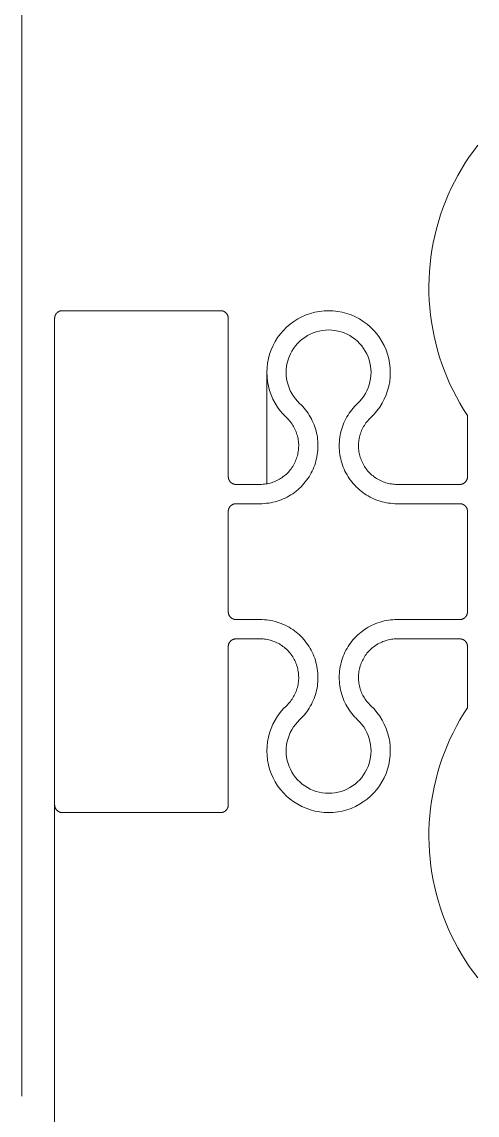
# Model space of a CAD drawing. Header units: millimetres. Extents: x -159872 to 386485, y -250577 to 158966.
# Drawn here: x 368948.98 to 368960.78, y 14295.59 to 14323.9 of the extents above; entities that cross this region are included whole.
import ezdxf

# ---------------------------------------------------------------- set-up
doc = ezdxf.new("R2010")
doc.units = ezdxf.units.MM
doc.layers.get('0').update_dxf_attribs({"lineweight": 25})
doc.layers.add('LDS-equipment-kitchen equipment', color=3, linetype='Continuous', lineweight=13)

# ---------------------------------------------------------------- blocks, each defined once
blk = doc.blocks.new('A$C73be1ed8')
for points in [[(616.4, 688.438, 0), (616.366, 688.438, 0)], [(623.712, 687.388, 0), (623.712, 687.393, 0), (623.712, 687.398, 0), (623.713, 687.403, 0), (623.713, 687.407, 0), (623.714, 687.412, 0), (623.714, 687.417, 0), (623.715, 687.422, 0), (623.716, 687.427, 0), (623.717, 687.432, 0), (623.718, 687.436, 0), (623.719, 687.441, 0), (623.721, 687.446, 0), (623.722, 687.451, 0), (623.724, 687.455, 0), (623.726, 687.46, 0), (623.727, 687.464, 0), (623.729, 687.469, 0), (623.731, 687.473, 0), (623.733, 687.478, 0), (623.736, 687.482, 0), (623.738, 687.486, 0), (623.741, 687.491, 0), (623.743, 687.495, 0), (623.746, 687.499, 0), (623.749, 687.503, 0), (623.751, 687.507, 0), (623.754, 687.511, 0), (623.758, 687.515, 0), (623.761, 687.519, 0), (623.764, 687.522, 0), (623.767, 687.526, 0), (623.771, 687.529, 0), (623.774, 687.533, 0), (623.778, 687.536, 0), (623.781, 687.539, 0), (623.785, 687.542, 0), (623.789, 687.546, 0), (623.793, 687.549, 0), (623.797, 687.551, 0), (623.801, 687.554, 0), (623.805, 687.557, 0), (623.809, 687.559, 0), (623.814, 687.562, 0), (623.818, 687.564, 0), (623.822, 687.567, 0), (623.827, 687.569, 0), (623.831, 687.571, 0), (623.836, 687.573, 0), (623.84, 687.574, 0), (623.845, 687.576, 0), (623.849, 687.578, 0), (623.854, 687.579, 0), (623.859, 687.581, 0), (623.864, 687.582, 0), (623.868, 687.583, 0), (623.873, 687.584, 0), (623.878, 687.585, 0), (623.883, 687.586, 0), (623.888, 687.586, 0), (623.893, 687.587, 0), (623.897, 687.587, 0), (623.902, 687.588, 0), (623.907, 687.588, 0), (623.912, 687.588, 0)], [(636.512, 687.588, 0), (636.517, 687.588, 0), (636.522, 687.588, 0), (636.527, 687.587, 0), (636.532, 687.587, 0), (636.537, 687.586, 0), (636.541, 687.586, 0), (636.546, 687.585, 0), (636.551, 687.584, 0), (636.556, 687.583, 0), (636.561, 687.582, 0), (636.565, 687.581, 0), (636.57, 687.579, 0), (636.575, 687.578, 0), (636.58, 687.576, 0), (636.584, 687.574, 0), (636.589, 687.573, 0), (636.593, 687.571, 0), (636.598, 687.569, 0), (636.602, 687.567, 0), (636.606, 687.564, 0), (636.611, 687.562, 0), (636.615, 687.559, 0), (636.619, 687.557, 0), (636.623, 687.554, 0), (636.627, 687.551, 0), (636.631, 687.549, 0), (636.635, 687.546, 0), (636.639, 687.542, 0), (636.643, 687.539, 0), (636.646, 687.536, 0), (636.65, 687.533, 0), (636.654, 687.529, 0), (636.657, 687.526, 0), (636.66, 687.522, 0), (636.664, 687.519, 0), (636.667, 687.515, 0), (636.67, 687.511, 0), (636.673, 687.507, 0), (636.676, 687.503, 0), (636.678, 687.499, 0), (636.681, 687.495, 0), (636.684, 687.491, 0), (636.686, 687.486, 0), (636.689, 687.482, 0), (636.691, 687.478, 0), (636.693, 687.473, 0), (636.695, 687.469, 0), (636.697, 687.464, 0), (636.699, 687.46, 0), (636.7, 687.455, 0), (636.702, 687.451, 0), (636.704, 687.446, 0), (636.705, 687.441, 0), (636.706, 687.436, 0), (636.707, 687.432, 0), (636.708, 687.427, 0), (636.709, 687.422, 0), (636.71, 687.417, 0), (636.711, 687.412, 0), (636.711, 687.407, 0), (636.712, 687.403, 0), (636.712, 687.398, 0), (636.712, 687.393, 0), (636.712, 687.388, 0)], [(623.912, 683.088, 0), (623.907, 683.088, 0), (623.902, 683.088, 0), (623.897, 683.088, 0), (623.893, 683.089, 0), (623.888, 683.089, 0), (623.883, 683.09, 0), (623.878, 683.091, 0), (623.873, 683.092, 0), (623.868, 683.093, 0), (623.864, 683.094, 0), (623.859, 683.095, 0), (623.854, 683.096, 0), (623.849, 683.098, 0), (623.845, 683.1, 0), (623.84, 683.101, 0), (623.836, 683.103, 0), (623.831, 683.105, 0), (623.827, 683.107, 0), (623.822, 683.109, 0), (623.818, 683.111, 0), (623.814, 683.114, 0), (623.809, 683.116, 0), (623.805, 683.119, 0), (623.801, 683.122, 0), (623.797, 683.124, 0), (623.793, 683.127, 0), (623.789, 683.13, 0), (623.785, 683.133, 0), (623.781, 683.136, 0), (623.778, 683.14, 0), (623.774, 683.143, 0), (623.771, 683.146, 0), (623.767, 683.15, 0), (623.764, 683.154, 0), (623.761, 683.157, 0), (623.758, 683.161, 0), (623.754, 683.165, 0), (623.751, 683.169, 0), (623.749, 683.173, 0), (623.746, 683.177, 0), (623.743, 683.181, 0), (623.741, 683.185, 0), (623.738, 683.189, 0), (623.736, 683.194, 0), (623.733, 683.198, 0), (623.731, 683.202, 0), (623.729, 683.207, 0), (623.727, 683.211, 0), (623.726, 683.216, 0), (623.724, 683.22, 0), (623.722, 683.225, 0), (623.721, 683.23, 0), (623.719, 683.235, 0), (623.718, 683.239, 0), (623.717, 683.244, 0), (623.716, 683.249, 0), (623.715, 683.254, 0), (623.714, 683.259, 0), (623.714, 683.263, 0), (623.713, 683.268, 0), (623.713, 683.273, 0), (623.712, 683.278, 0), (623.712, 683.283, 0), (623.712, 683.288, 0)], [(636.712, 683.288, 0), (636.712, 683.283, 0), (636.712, 683.278, 0), (636.712, 683.273, 0), (636.711, 683.268, 0), (636.711, 683.263, 0), (636.71, 683.259, 0), (636.709, 683.254, 0), (636.708, 683.249, 0), (636.707, 683.244, 0), (636.706, 683.239, 0), (636.705, 683.235, 0), (636.704, 683.23, 0), (636.702, 683.225, 0), (636.7, 683.22, 0), (636.699, 683.216, 0), (636.697, 683.211, 0), (636.695, 683.207, 0), (636.693, 683.202, 0), (636.691, 683.198, 0), (636.689, 683.194, 0), (636.686, 683.189, 0), (636.684, 683.185, 0), (636.681, 683.181, 0), (636.678, 683.177, 0), (636.676, 683.173, 0), (636.673, 683.169, 0), (636.67, 683.165, 0), (636.667, 683.161, 0), (636.664, 683.157, 0), (636.66, 683.154, 0), (636.657, 683.15, 0), (636.654, 683.146, 0), (636.65, 683.143, 0), (636.646, 683.14, 0), (636.643, 683.136, 0), (636.639, 683.133, 0), (636.635, 683.13, 0), (636.631, 683.127, 0), (636.627, 683.124, 0), (636.623, 683.122, 0), (636.619, 683.119, 0), (636.615, 683.116, 0), (636.611, 683.114, 0), (636.606, 683.111, 0), (636.602, 683.109, 0), (636.598, 683.107, 0), (636.593, 683.105, 0), (636.589, 683.103, 0), (636.584, 683.101, 0), (636.58, 683.1, 0), (636.575, 683.098, 0), (636.57, 683.096, 0), (636.565, 683.095, 0), (636.561, 683.094, 0), (636.556, 683.093, 0), (636.551, 683.092, 0), (636.546, 683.091, 0), (636.541, 683.09, 0), (636.537, 683.089, 0), (636.532, 683.089, 0), (636.527, 683.088, 0), (636.522, 683.088, 0), (636.517, 683.088, 0), (636.512, 683.088, 0)], [(628.012, 683.088, 0), (628.017, 683.088, 0), (628.022, 683.088, 0), (628.027, 683.087, 0), (628.032, 683.087, 0), (628.037, 683.086, 0), (628.041, 683.086, 0), (628.046, 683.085, 0), (628.051, 683.084, 0), (628.056, 683.083, 0), (628.061, 683.082, 0), (628.065, 683.081, 0), (628.07, 683.079, 0), (628.075, 683.078, 0), (628.08, 683.076, 0), (628.084, 683.074, 0), (628.089, 683.073, 0), (628.093, 683.071, 0), (628.098, 683.069, 0), (628.102, 683.067, 0), (628.106, 683.064, 0), (628.111, 683.062, 0), (628.115, 683.059, 0), (628.119, 683.057, 0), (628.123, 683.054, 0), (628.127, 683.051, 0), (628.131, 683.049, 0), (628.135, 683.046, 0), (628.139, 683.042, 0), (628.143, 683.039, 0), (628.146, 683.036, 0), (628.15, 683.033, 0), (628.154, 683.029, 0), (628.157, 683.026, 0), (628.16, 683.022, 0), (628.164, 683.019, 0), (628.167, 683.015, 0), (628.17, 683.011, 0), (628.173, 683.007, 0), (628.176, 683.003, 0), (628.178, 682.999, 0), (628.181, 682.995, 0), (628.184, 682.991, 0), (628.186, 682.986, 0), (628.189, 682.982, 0), (628.191, 682.978, 0), (628.193, 682.973, 0), (628.195, 682.969, 0), (628.197, 682.964, 0), (628.199, 682.96, 0), (628.2, 682.955, 0), (628.202, 682.951, 0), (628.204, 682.946, 0), (628.205, 682.941, 0), (628.206, 682.936, 0), (628.207, 682.932, 0), (628.208, 682.927, 0), (628.209, 682.922, 0), (628.21, 682.917, 0), (628.211, 682.912, 0), (628.211, 682.907, 0), (628.212, 682.903, 0), (628.212, 682.898, 0), (628.212, 682.893, 0), (628.212, 682.888, 0)], [(628.712, 682.888, 0), (628.712, 682.893, 0), (628.712, 682.898, 0), (628.713, 682.903, 0), (628.713, 682.907, 0), (628.714, 682.912, 0), (628.714, 682.917, 0), (628.715, 682.922, 0), (628.716, 682.927, 0), (628.717, 682.932, 0), (628.718, 682.936, 0), (628.719, 682.941, 0), (628.721, 682.946, 0), (628.722, 682.951, 0), (628.724, 682.955, 0), (628.726, 682.96, 0), (628.727, 682.964, 0), (628.729, 682.969, 0), (628.731, 682.973, 0), (628.733, 682.978, 0), (628.736, 682.982, 0), (628.738, 682.986, 0), (628.741, 682.991, 0), (628.743, 682.995, 0), (628.746, 682.999, 0), (628.749, 683.003, 0), (628.751, 683.007, 0), (628.754, 683.011, 0), (628.758, 683.015, 0), (628.761, 683.019, 0), (628.764, 683.022, 0), (628.767, 683.026, 0), (628.771, 683.029, 0), (628.774, 683.033, 0), (628.778, 683.036, 0), (628.781, 683.039, 0), (628.785, 683.042, 0), (628.789, 683.046, 0), (628.793, 683.049, 0), (628.797, 683.051, 0), (628.801, 683.054, 0), (628.805, 683.057, 0), (628.809, 683.059, 0), (628.814, 683.062, 0), (628.818, 683.064, 0), (628.822, 683.067, 0), (628.827, 683.069, 0), (628.831, 683.071, 0), (628.836, 683.073, 0), (628.84, 683.074, 0), (628.845, 683.076, 0), (628.849, 683.078, 0), (628.854, 683.079, 0), (628.859, 683.081, 0), (628.864, 683.082, 0), (628.868, 683.083, 0), (628.873, 683.084, 0), (628.878, 683.085, 0), (628.883, 683.086, 0), (628.888, 683.086, 0), (628.893, 683.087, 0), (628.897, 683.087, 0), (628.902, 683.088, 0), (628.907, 683.088, 0), (628.912, 683.088, 0)], [(631.512, 683.088, 0), (631.517, 683.088, 0), (631.522, 683.088, 0), (631.527, 683.087, 0), (631.532, 683.087, 0), (631.537, 683.086, 0), (631.541, 683.086, 0), (631.546, 683.085, 0), (631.551, 683.084, 0), (631.556, 683.083, 0), (631.561, 683.082, 0), (631.565, 683.081, 0), (631.57, 683.079, 0), (631.575, 683.078, 0), (631.58, 683.076, 0), (631.584, 683.074, 0), (631.589, 683.073, 0), (631.593, 683.071, 0), (631.598, 683.069, 0), (631.602, 683.067, 0), (631.606, 683.064, 0), (631.611, 683.062, 0), (631.615, 683.059, 0), (631.619, 683.057, 0), (631.623, 683.054, 0), (631.627, 683.051, 0), (631.631, 683.049, 0), (631.635, 683.046, 0), (631.639, 683.042, 0), (631.643, 683.039, 0), (631.646, 683.036, 0), (631.65, 683.033, 0), (631.654, 683.029, 0), (631.657, 683.026, 0), (631.66, 683.022, 0), (631.664, 683.019, 0), (631.667, 683.015, 0), (631.67, 683.011, 0), (631.673, 683.007, 0), (631.676, 683.003, 0), (631.678, 682.999, 0), (631.681, 682.995, 0), (631.684, 682.991, 0), (631.686, 682.986, 0), (631.689, 682.982, 0), (631.691, 682.978, 0), (631.693, 682.973, 0), (631.695, 682.969, 0), (631.697, 682.964, 0), (631.699, 682.96, 0), (631.7, 682.955, 0), (631.702, 682.951, 0), (631.704, 682.946, 0), (631.705, 682.941, 0), (631.706, 682.936, 0), (631.707, 682.932, 0), (631.708, 682.927, 0), (631.709, 682.922, 0), (631.71, 682.917, 0), (631.711, 682.912, 0), (631.711, 682.907, 0), (631.712, 682.903, 0), (631.712, 682.898, 0), (631.712, 682.893, 0), (631.712, 682.888, 0)], [(632.212, 682.888, 0), (632.212, 682.893, 0), (632.212, 682.898, 0), (632.213, 682.903, 0), (632.213, 682.907, 0), (632.214, 682.912, 0), (632.214, 682.917, 0), (632.215, 682.922, 0), (632.216, 682.927, 0), (632.217, 682.932, 0), (632.218, 682.936, 0), (632.219, 682.941, 0), (632.221, 682.946, 0), (632.222, 682.951, 0), (632.224, 682.955, 0), (632.226, 682.96, 0), (632.227, 682.964, 0), (632.229, 682.969, 0), (632.231, 682.973, 0), (632.233, 682.978, 0), (632.236, 682.982, 0), (632.238, 682.986, 0), (632.241, 682.991, 0), (632.243, 682.995, 0), (632.246, 682.999, 0), (632.249, 683.003, 0), (632.251, 683.007, 0), (632.254, 683.011, 0), (632.258, 683.015, 0), (632.261, 683.019, 0), (632.264, 683.022, 0), (632.267, 683.026, 0), (632.271, 683.029, 0), (632.274, 683.033, 0), (632.278, 683.036, 0), (632.281, 683.039, 0), (632.285, 683.042, 0), (632.289, 683.046, 0), (632.293, 683.049, 0), (632.297, 683.051, 0), (632.301, 683.054, 0), (632.305, 683.057, 0), (632.309, 683.059, 0), (632.314, 683.062, 0), (632.318, 683.064, 0), (632.322, 683.067, 0), (632.327, 683.069, 0), (632.331, 683.071, 0), (632.336, 683.073, 0), (632.34, 683.074, 0), (632.345, 683.076, 0), (632.349, 683.078, 0), (632.354, 683.079, 0), (632.359, 683.081, 0), (632.364, 683.082, 0), (632.368, 683.083, 0), (632.373, 683.084, 0), (632.378, 683.085, 0), (632.383, 683.086, 0), (632.388, 683.086, 0), (632.393, 683.087, 0), (632.397, 683.087, 0), (632.402, 683.088, 0), (632.407, 683.088, 0), (632.412, 683.088, 0)], [(628.712, 682.263, 0), (628.711, 682.207, 0), (628.708, 682.151, 0), (628.703, 682.095, 0), (628.695, 682.04, 0), (628.686, 681.984, 0), (628.675, 681.93, 0), (628.661, 681.875, 0), (628.646, 681.821, 0), (628.628, 681.768, 0), (628.609, 681.716, 0), (628.587, 681.664, 0), (628.564, 681.613, 0), (628.539, 681.563, 0), (628.512, 681.514, 0), (628.483, 681.466, 0), (628.452, 681.419, 0), (628.42, 681.373, 0), (628.386, 681.329, 0), (628.35, 681.286, 0), (628.313, 681.244, 0), (628.274, 681.203, 0), (628.234, 681.164, 0), (628.192, 681.127, 0), (628.149, 681.091, 0), (628.104, 681.057, 0), (628.059, 681.025, 0), (628.012, 680.994, 0), (627.964, 680.965, 0), (627.915, 680.938, 0), (627.865, 680.912, 0), (627.814, 680.889, 0), (627.763, 680.867, 0), (627.71, 680.848, 0), (627.657, 680.83, 0), (627.603, 680.815, 0), (627.549, 680.801, 0), (627.494, 680.79, 0), (627.439, 680.78, 0), (627.383, 680.773, 0), (627.327, 680.767, 0), (627.271, 680.764, 0), (627.215, 680.763, 0), (627.159, 680.764, 0), (627.104, 680.767, 0), (627.048, 680.772, 0), (626.992, 680.779, 0), (626.937, 680.788, 0), (626.882, 680.8, 0), (626.828, 680.813, 0), (626.774, 680.828, 0), (626.721, 680.846, 0), (626.668, 680.865, 0), (626.616, 680.886, 0), (626.565, 680.91, 0), (626.515, 680.935, 0), (626.466, 680.962, 0), (626.418, 680.99, 0), (626.371, 681.021, 0), (626.325, 681.053, 0), (626.281, 681.087, 0), (626.237, 681.123, 0), (626.196, 681.16, 0), (626.155, 681.199, 0), (626.116, 681.239, 0)], [(628.212, 682.263, 0), (628.211, 682.226, 0), (628.209, 682.188, 0), (628.206, 682.151, 0), (628.201, 682.114, 0), (628.195, 682.077, 0), (628.187, 682.041, 0), (628.178, 682.004, 0), (628.168, 681.969, 0), (628.156, 681.933, 0), (628.143, 681.898, 0), (628.129, 681.864, 0), (628.113, 681.83, 0), (628.097, 681.796, 0), (628.079, 681.764, 0), (628.059, 681.732, 0), (628.039, 681.7, 0), (628.017, 681.67, 0), (627.995, 681.64, 0), (627.971, 681.611, 0), (627.946, 681.583, 0), (627.92, 681.557, 0), (627.893, 681.531, 0), (627.865, 681.506, 0), (627.837, 681.482, 0), (627.807, 681.459, 0), (627.777, 681.437, 0), (627.745, 681.417, 0), (627.713, 681.398, 0), (627.681, 681.379, 0), (627.647, 681.363, 0), (627.614, 681.347, 0), (627.579, 681.333, 0), (627.544, 681.32, 0), (627.509, 681.308, 0), (627.473, 681.297, 0), (627.437, 681.288, 0), (627.4, 681.281, 0), (627.363, 681.274, 0), (627.326, 681.269, 0), (627.289, 681.266, 0), (627.252, 681.264, 0), (627.214, 681.263, 0), (627.177, 681.263, 0), (627.14, 681.265, 0), (627.103, 681.269, 0), (627.066, 681.274, 0), (627.029, 681.28, 0), (626.992, 681.287, 0), (626.956, 681.296, 0), (626.92, 681.307, 0), (626.884, 681.318, 0), (626.849, 681.331, 0), (626.815, 681.345, 0), (626.781, 681.361, 0), (626.747, 681.377, 0), (626.715, 681.395, 0), (626.683, 681.415, 0), (626.651, 681.435, 0), (626.621, 681.456, 0), (626.591, 681.479, 0), (626.562, 681.503, 0), (626.534, 681.528, 0), (626.507, 681.553, 0), (626.481, 681.58, 0)], [(634.308, 681.239, 0), (634.269, 681.199, 0), (634.229, 681.16, 0), (634.187, 681.123, 0), (634.144, 681.087, 0), (634.099, 681.053, 0), (634.053, 681.021, 0), (634.006, 680.99, 0), (633.958, 680.962, 0), (633.909, 680.935, 0), (633.859, 680.91, 0), (633.808, 680.886, 0), (633.756, 680.865, 0), (633.704, 680.846, 0), (633.65, 680.828, 0), (633.597, 680.813, 0), (633.542, 680.8, 0), (633.487, 680.788, 0), (633.432, 680.779, 0), (633.377, 680.772, 0), (633.321, 680.767, 0), (633.265, 680.764, 0), (633.209, 680.763, 0), (633.153, 680.764, 0), (633.097, 680.767, 0), (633.041, 680.773, 0), (632.986, 680.78, 0), (632.93, 680.79, 0), (632.876, 680.801, 0), (632.821, 680.815, 0), (632.767, 680.83, 0), (632.714, 680.848, 0), (632.662, 680.867, 0), (632.61, 680.889, 0), (632.559, 680.912, 0), (632.509, 680.938, 0), (632.46, 680.965, 0), (632.412, 680.994, 0), (632.365, 681.025, 0), (632.32, 681.057, 0), (632.275, 681.091, 0), (632.232, 681.127, 0), (632.191, 681.164, 0), (632.15, 681.203, 0), (632.111, 681.244, 0), (632.074, 681.286, 0), (632.038, 681.329, 0), (632.004, 681.373, 0), (631.972, 681.419, 0), (631.941, 681.466, 0), (631.913, 681.514, 0), (631.885, 681.563, 0), (631.86, 681.613, 0), (631.837, 681.664, 0), (631.816, 681.716, 0), (631.796, 681.768, 0), (631.779, 681.821, 0), (631.763, 681.875, 0), (631.75, 681.93, 0), (631.738, 681.984, 0), (631.729, 682.04, 0), (631.722, 682.095, 0), (631.716, 682.151, 0), (631.713, 682.207, 0), (631.712, 682.263, 0)], [(633.943, 681.58, 0), (633.917, 681.553, 0), (633.89, 681.528, 0), (633.862, 681.503, 0), (633.833, 681.479, 0), (633.803, 681.456, 0), (633.773, 681.435, 0), (633.742, 681.415, 0), (633.71, 681.395, 0), (633.677, 681.377, 0), (633.643, 681.361, 0), (633.609, 681.345, 0), (633.575, 681.331, 0), (633.54, 681.318, 0), (633.504, 681.307, 0), (633.468, 681.296, 0), (633.432, 681.287, 0), (633.396, 681.28, 0), (633.359, 681.274, 0), (633.322, 681.269, 0), (633.285, 681.265, 0), (633.247, 681.263, 0), (633.21, 681.263, 0), (633.173, 681.264, 0), (633.135, 681.266, 0), (633.098, 681.269, 0), (633.061, 681.274, 0), (633.024, 681.281, 0), (632.988, 681.288, 0), (632.952, 681.297, 0), (632.916, 681.308, 0), (632.88, 681.32, 0), (632.845, 681.333, 0), (632.811, 681.347, 0), (632.777, 681.363, 0), (632.744, 681.379, 0), (632.711, 681.398, 0), (632.679, 681.417, 0), (632.648, 681.437, 0), (632.617, 681.459, 0), (632.588, 681.482, 0), (632.559, 681.506, 0), (632.531, 681.531, 0), (632.504, 681.557, 0), (632.478, 681.583, 0), (632.454, 681.611, 0), (632.43, 681.64, 0), (632.407, 681.67, 0), (632.385, 681.7, 0), (632.365, 681.732, 0), (632.346, 681.764, 0), (632.328, 681.796, 0), (632.311, 681.83, 0), (632.295, 681.864, 0), (632.281, 681.898, 0), (632.268, 681.933, 0), (632.256, 681.969, 0), (632.246, 682.004, 0), (632.237, 682.041, 0), (632.23, 682.077, 0), (632.223, 682.114, 0), (632.218, 682.151, 0), (632.215, 682.188, 0), (632.213, 682.226, 0), (632.212, 682.263, 0)], [(626.481, 679.396, 0), (626.397, 679.311, 0), (626.306, 679.234, 0), (626.209, 679.163, 0), (626.108, 679.1, 0), (626.002, 679.044, 0), (625.893, 678.997, 0), (625.78, 678.958, 0), (625.664, 678.927, 0), (625.547, 678.905, 0), (625.428, 678.892, 0), (625.309, 678.888, 0), (625.189, 678.893, 0), (625.07, 678.906, 0), (624.953, 678.929, 0), (624.838, 678.96, 0), (624.725, 679, 0), (624.616, 679.048, 0), (624.51, 679.104, 0), (624.409, 679.167, 0), (624.313, 679.238, 0), (624.223, 679.316, 0), (624.138, 679.401, 0), (624.06, 679.492, 0), (623.989, 679.588, 0), (623.926, 679.689, 0), (623.87, 679.795, 0), (623.822, 679.904, 0), (623.783, 680.017, 0), (623.752, 680.132, 0), (623.73, 680.25, 0), (623.717, 680.369, 0), (623.712, 680.488, 0), (623.717, 680.607, 0), (623.73, 680.726, 0), (623.752, 680.844, 0), (623.783, 680.959, 0), (623.823, 681.072, 0), (623.87, 681.181, 0), (623.926, 681.287, 0), (623.989, 681.388, 0), (624.06, 681.484, 0), (624.138, 681.575, 0), (624.223, 681.66, 0), (624.313, 681.738, 0), (624.409, 681.809, 0), (624.51, 681.872, 0), (624.616, 681.928, 0), (624.725, 681.976, 0), (624.838, 682.016, 0), (624.953, 682.047, 0), (625.071, 682.07, 0), (625.189, 682.083, 0), (625.309, 682.088, 0), (625.428, 682.084, 0), (625.547, 682.071, 0), (625.664, 682.049, 0), (625.78, 682.018, 0), (625.893, 681.979, 0), (626.002, 681.931, 0), (626.108, 681.876, 0), (626.209, 681.813, 0), (626.306, 681.742, 0), (626.397, 681.664, 0), (626.481, 681.58, 0)], [(633.943, 681.58, 0), (634.028, 681.664, 0), (634.118, 681.742, 0), (634.215, 681.813, 0), (634.316, 681.876, 0), (634.422, 681.931, 0), (634.532, 681.979, 0), (634.644, 682.018, 0), (634.76, 682.049, 0), (634.877, 682.071, 0), (634.996, 682.084, 0), (635.116, 682.088, 0), (635.235, 682.083, 0), (635.354, 682.07, 0), (635.471, 682.047, 0), (635.586, 682.016, 0), (635.699, 681.976, 0), (635.809, 681.928, 0), (635.914, 681.872, 0), (636.015, 681.809, 0), (636.111, 681.738, 0), (636.202, 681.66, 0), (636.286, 681.575, 0), (636.364, 681.484, 0), (636.435, 681.388, 0), (636.498, 681.287, 0), (636.554, 681.181, 0), (636.602, 681.072, 0), (636.641, 680.959, 0), (636.672, 680.844, 0), (636.694, 680.726, 0), (636.708, 680.607, 0), (636.712, 680.488, 0), (636.708, 680.369, 0), (636.694, 680.25, 0), (636.672, 680.132, 0), (636.641, 680.017, 0), (636.602, 679.904, 0), (636.554, 679.795, 0), (636.498, 679.689, 0), (636.435, 679.588, 0), (636.364, 679.492, 0), (636.286, 679.401, 0), (636.202, 679.316, 0), (636.111, 679.238, 0), (636.015, 679.167, 0), (635.914, 679.104, 0), (635.809, 679.048, 0), (635.699, 679, 0), (635.587, 678.96, 0), (635.471, 678.929, 0), (635.354, 678.906, 0), (635.235, 678.893, 0), (635.116, 678.888, 0), (634.996, 678.892, 0), (634.878, 678.905, 0), (634.76, 678.927, 0), (634.645, 678.958, 0), (634.532, 678.997, 0), (634.422, 679.044, 0), (634.316, 679.1, 0), (634.215, 679.163, 0), (634.119, 679.234, 0), (634.028, 679.311, 0), (633.943, 679.396, 0)], [(626.116, 679.737, 0), (626.058, 679.679, 0), (625.995, 679.626, 0), (625.929, 679.577, 0), (625.859, 679.534, 0), (625.787, 679.495, 0), (625.711, 679.463, 0), (625.634, 679.436, 0), (625.554, 679.415, 0), (625.474, 679.4, 0), (625.392, 679.391, 0), (625.31, 679.388, 0), (625.228, 679.391, 0), (625.146, 679.4, 0), (625.065, 679.416, 0), (624.986, 679.437, 0), (624.909, 679.465, 0), (624.833, 679.498, 0), (624.761, 679.536, 0), (624.691, 679.58, 0), (624.625, 679.629, 0), (624.563, 679.682, 0), (624.505, 679.741, 0), (624.452, 679.803, 0), (624.403, 679.869, 0), (624.359, 679.939, 0), (624.321, 680.011, 0), (624.288, 680.087, 0), (624.261, 680.164, 0), (624.24, 680.243, 0), (624.225, 680.324, 0), (624.215, 680.406, 0), (624.212, 680.488, 0), (624.215, 680.57, 0), (624.225, 680.652, 0), (624.24, 680.732, 0), (624.261, 680.812, 0), (624.288, 680.889, 0), (624.321, 680.964, 0), (624.359, 681.037, 0), (624.403, 681.107, 0), (624.452, 681.173, 0), (624.505, 681.235, 0), (624.563, 681.293, 0), (624.625, 681.347, 0), (624.691, 681.396, 0), (624.761, 681.44, 0), (624.833, 681.478, 0), (624.909, 681.511, 0), (624.986, 681.538, 0), (625.065, 681.56, 0), (625.146, 681.575, 0), (625.228, 681.585, 0), (625.31, 681.588, 0), (625.392, 681.585, 0), (625.474, 681.576, 0), (625.554, 681.561, 0), (625.634, 681.54, 0), (625.711, 681.513, 0), (625.787, 681.48, 0), (625.859, 681.442, 0), (625.929, 681.399, 0), (625.995, 681.35, 0), (626.058, 681.297, 0), (626.116, 681.239, 0)], [(634.308, 681.239, 0), (634.367, 681.297, 0), (634.429, 681.35, 0), (634.495, 681.399, 0), (634.565, 681.442, 0), (634.638, 681.48, 0), (634.713, 681.513, 0), (634.791, 681.54, 0), (634.87, 681.561, 0), (634.951, 681.576, 0), (635.032, 681.585, 0), (635.114, 681.588, 0), (635.197, 681.585, 0), (635.278, 681.575, 0), (635.359, 681.56, 0), (635.438, 681.539, 0), (635.516, 681.511, 0), (635.591, 681.478, 0), (635.663, 681.44, 0), (635.733, 681.396, 0), (635.799, 681.347, 0), (635.861, 681.293, 0), (635.919, 681.235, 0), (635.973, 681.173, 0), (636.021, 681.107, 0), (636.065, 681.037, 0), (636.103, 680.965, 0), (636.136, 680.889, 0), (636.163, 680.812, 0), (636.185, 680.732, 0), (636.2, 680.652, 0), (636.209, 680.57, 0), (636.212, 680.488, 0), (636.209, 680.406, 0), (636.2, 680.324, 0), (636.185, 680.244, 0), (636.163, 680.164, 0), (636.136, 680.087, 0), (636.103, 680.011, 0), (636.065, 679.939, 0), (636.021, 679.869, 0), (635.973, 679.803, 0), (635.919, 679.741, 0), (635.861, 679.683, 0), (635.799, 679.629, 0), (635.733, 679.58, 0), (635.664, 679.536, 0), (635.591, 679.498, 0), (635.516, 679.465, 0), (635.438, 679.437, 0), (635.359, 679.416, 0), (635.278, 679.401, 0), (635.197, 679.391, 0), (635.115, 679.388, 0), (635.033, 679.391, 0), (634.951, 679.4, 0), (634.87, 679.415, 0), (634.791, 679.436, 0), (634.713, 679.463, 0), (634.638, 679.495, 0), (634.565, 679.534, 0), (634.495, 679.577, 0), (634.429, 679.626, 0), (634.367, 679.679, 0), (634.308, 679.737, 0)], [(626.116, 679.737, 0), (626.155, 679.777, 0), (626.196, 679.816, 0), (626.237, 679.853, 0), (626.281, 679.889, 0), (626.325, 679.923, 0), (626.371, 679.955, 0), (626.418, 679.985, 0), (626.466, 680.014, 0), (626.515, 680.041, 0), (626.565, 680.066, 0), (626.616, 680.089, 0), (626.668, 680.111, 0), (626.721, 680.13, 0), (626.774, 680.147, 0), (626.828, 680.163, 0), (626.882, 680.176, 0), (626.937, 680.187, 0), (626.992, 680.197, 0), (627.048, 680.204, 0), (627.104, 680.209, 0), (627.159, 680.212, 0), (627.215, 680.213, 0), (627.271, 680.212, 0), (627.327, 680.208, 0), (627.383, 680.203, 0), (627.439, 680.196, 0), (627.494, 680.186, 0), (627.549, 680.175, 0), (627.603, 680.161, 0), (627.657, 680.145, 0), (627.71, 680.128, 0), (627.763, 680.108, 0), (627.814, 680.087, 0), (627.865, 680.063, 0), (627.915, 680.038, 0), (627.964, 680.011, 0), (628.012, 679.982, 0), (628.059, 679.951, 0), (628.104, 679.919, 0), (628.149, 679.884, 0), (628.192, 679.849, 0), (628.234, 679.811, 0), (628.274, 679.772, 0), (628.313, 679.732, 0), (628.35, 679.69, 0), (628.386, 679.647, 0), (628.42, 679.603, 0), (628.452, 679.557, 0), (628.483, 679.51, 0), (628.512, 679.462, 0), (628.539, 679.413, 0), (628.564, 679.363, 0), (628.587, 679.312, 0), (628.609, 679.26, 0), (628.628, 679.208, 0), (628.646, 679.154, 0), (628.661, 679.101, 0), (628.675, 679.046, 0), (628.686, 678.991, 0), (628.695, 678.936, 0), (628.703, 678.881, 0), (628.708, 678.825, 0), (628.711, 678.769, 0), (628.712, 678.713, 0)], [(631.712, 678.713, 0), (631.713, 678.769, 0), (631.716, 678.825, 0), (631.722, 678.881, 0), (631.729, 678.936, 0), (631.738, 678.991, 0), (631.75, 679.046, 0), (631.763, 679.101, 0), (631.779, 679.154, 0), (631.796, 679.208, 0), (631.815, 679.26, 0), (631.837, 679.312, 0), (631.86, 679.363, 0), (631.885, 679.413, 0), (631.912, 679.462, 0), (631.941, 679.51, 0), (631.972, 679.557, 0), (632.004, 679.603, 0), (632.038, 679.647, 0), (632.074, 679.69, 0), (632.111, 679.732, 0), (632.15, 679.772, 0), (632.191, 679.811, 0), (632.232, 679.849, 0), (632.275, 679.885, 0), (632.32, 679.919, 0), (632.365, 679.951, 0), (632.412, 679.982, 0), (632.46, 680.011, 0), (632.509, 680.038, 0), (632.559, 680.063, 0), (632.61, 680.087, 0), (632.662, 680.108, 0), (632.714, 680.128, 0), (632.767, 680.146, 0), (632.821, 680.161, 0), (632.876, 680.175, 0), (632.93, 680.186, 0), (632.986, 680.196, 0), (633.041, 680.203, 0), (633.097, 680.209, 0), (633.153, 680.212, 0), (633.209, 680.213, 0), (633.265, 680.212, 0), (633.321, 680.209, 0), (633.377, 680.204, 0), (633.432, 680.197, 0), (633.487, 680.188, 0), (633.542, 680.176, 0), (633.597, 680.163, 0), (633.651, 680.148, 0), (633.704, 680.13, 0), (633.756, 680.111, 0), (633.808, 680.09, 0), (633.859, 680.066, 0), (633.909, 680.041, 0), (633.958, 680.014, 0), (634.006, 679.985, 0), (634.053, 679.955, 0), (634.099, 679.923, 0), (634.144, 679.889, 0), (634.187, 679.853, 0), (634.229, 679.816, 0), (634.269, 679.777, 0), (634.308, 679.737, 0)], [(626.481, 679.396, 0), (626.507, 679.422, 0), (626.534, 679.448, 0), (626.562, 679.473, 0), (626.591, 679.497, 0), (626.621, 679.519, 0), (626.651, 679.541, 0), (626.683, 679.561, 0), (626.715, 679.581, 0), (626.747, 679.598, 0), (626.781, 679.615, 0), (626.815, 679.631, 0), (626.849, 679.645, 0), (626.884, 679.658, 0), (626.92, 679.669, 0), (626.956, 679.68, 0), (626.992, 679.689, 0), (627.029, 679.696, 0), (627.065, 679.702, 0), (627.103, 679.707, 0), (627.14, 679.71, 0), (627.177, 679.712, 0), (627.214, 679.713, 0), (627.252, 679.712, 0), (627.289, 679.71, 0), (627.326, 679.707, 0), (627.363, 679.702, 0), (627.4, 679.695, 0), (627.437, 679.688, 0), (627.473, 679.678, 0), (627.509, 679.668, 0), (627.544, 679.656, 0), (627.579, 679.643, 0), (627.614, 679.629, 0), (627.647, 679.613, 0), (627.681, 679.596, 0), (627.713, 679.578, 0), (627.745, 679.559, 0), (627.777, 679.538, 0), (627.807, 679.517, 0), (627.837, 679.494, 0), (627.865, 679.47, 0), (627.893, 679.445, 0), (627.92, 679.419, 0), (627.946, 679.392, 0), (627.971, 679.365, 0), (627.995, 679.336, 0), (628.017, 679.306, 0), (628.039, 679.276, 0), (628.059, 679.244, 0), (628.079, 679.212, 0), (628.097, 679.18, 0), (628.113, 679.146, 0), (628.129, 679.112, 0), (628.143, 679.078, 0), (628.156, 679.043, 0), (628.168, 679.007, 0), (628.178, 678.971, 0), (628.187, 678.935, 0), (628.195, 678.899, 0), (628.201, 678.862, 0), (628.206, 678.825, 0), (628.209, 678.788, 0), (628.211, 678.75, 0), (628.212, 678.713, 0)], [(632.212, 678.713, 0), (632.213, 678.75, 0), (632.215, 678.788, 0), (632.218, 678.825, 0), (632.223, 678.862, 0), (632.229, 678.899, 0), (632.237, 678.935, 0), (632.246, 678.971, 0), (632.256, 679.007, 0), (632.268, 679.043, 0), (632.281, 679.078, 0), (632.295, 679.112, 0), (632.311, 679.146, 0), (632.328, 679.18, 0), (632.346, 679.212, 0), (632.365, 679.244, 0), (632.385, 679.276, 0), (632.407, 679.306, 0), (632.43, 679.336, 0), (632.453, 679.365, 0), (632.478, 679.392, 0), (632.504, 679.419, 0), (632.531, 679.445, 0), (632.559, 679.47, 0), (632.588, 679.494, 0), (632.617, 679.517, 0), (632.648, 679.538, 0), (632.679, 679.559, 0), (632.711, 679.578, 0), (632.743, 679.596, 0), (632.777, 679.613, 0), (632.811, 679.629, 0), (632.845, 679.643, 0), (632.88, 679.656, 0), (632.916, 679.668, 0), (632.952, 679.678, 0), (632.988, 679.688, 0), (633.024, 679.695, 0), (633.061, 679.702, 0), (633.098, 679.707, 0), (633.135, 679.71, 0), (633.173, 679.712, 0), (633.21, 679.713, 0), (633.247, 679.712, 0), (633.285, 679.71, 0), (633.322, 679.707, 0), (633.359, 679.702, 0), (633.396, 679.696, 0), (633.432, 679.689, 0), (633.468, 679.68, 0), (633.504, 679.669, 0), (633.54, 679.658, 0), (633.575, 679.645, 0), (633.61, 679.631, 0), (633.644, 679.615, 0), (633.677, 679.598, 0), (633.71, 679.581, 0), (633.742, 679.561, 0), (633.773, 679.541, 0), (633.804, 679.519, 0), (633.833, 679.497, 0), (633.862, 679.473, 0), (633.89, 679.448, 0), (633.917, 679.422, 0), (633.943, 679.396, 0)], [(619.428, 676.623, 0), (619.577, 676.736, 0), (619.73, 676.844, 0), (619.886, 676.947, 0), (620.045, 677.045, 0), (620.207, 677.138, 0), (620.372, 677.226, 0), (620.54, 677.309, 0), (620.71, 677.386, 0), (620.883, 677.458, 0), (621.058, 677.525, 0), (621.234, 677.586, 0), (621.413, 677.642, 0), (621.593, 677.692, 0), (621.775, 677.737, 0), (621.958, 677.776, 0), (622.142, 677.809, 0), (622.327, 677.836, 0), (622.512, 677.858, 0), (622.699, 677.874, 0), (622.886, 677.884, 0), (623.073, 677.888, 0), (623.26, 677.886, 0), (623.446, 677.879, 0), (623.633, 677.865, 0), (623.819, 677.846, 0), (624.004, 677.821, 0), (624.189, 677.79, 0), (624.372, 677.754, 0), (624.555, 677.712, 0), (624.735, 677.664, 0), (624.915, 677.611, 0), (625.092, 677.552, 0), (625.268, 677.487, 0), (625.441, 677.417, 0), (625.612, 677.342, 0), (625.781, 677.262, 0), (625.947, 677.176, 0), (626.111, 677.085, 0), (626.271, 676.989, 0), (626.429, 676.888, 0)], [(633.996, 676.888, 0), (634.153, 676.989, 0), (634.313, 677.085, 0), (634.477, 677.176, 0), (634.643, 677.262, 0), (634.812, 677.342, 0), (634.983, 677.417, 0), (635.157, 677.487, 0), (635.332, 677.552, 0), (635.51, 677.611, 0), (635.689, 677.664, 0), (635.87, 677.712, 0), (636.052, 677.754, 0), (636.235, 677.79, 0), (636.42, 677.821, 0), (636.605, 677.846, 0), (636.791, 677.865, 0), (636.978, 677.879, 0), (637.165, 677.886, 0), (637.352, 677.888, 0), (637.539, 677.884, 0), (637.725, 677.874, 0), (637.912, 677.858, 0), (638.098, 677.836, 0), (638.283, 677.809, 0), (638.467, 677.776, 0), (638.65, 677.737, 0), (638.831, 677.692, 0), (639.011, 677.642, 0), (639.19, 677.586, 0), (639.367, 677.525, 0), (639.541, 677.458, 0), (639.714, 677.386, 0), (639.884, 677.309, 0), (640.052, 677.226, 0), (640.217, 677.138, 0), (640.379, 677.045, 0), (640.538, 676.947, 0), (640.694, 676.844, 0), (640.847, 676.736, 0), (640.997, 676.623, 0)], [(628.212, 677.088, 0), (628.212, 677.083, 0), (628.212, 677.078, 0), (628.212, 677.073, 0), (628.211, 677.068, 0), (628.211, 677.063, 0), (628.21, 677.059, 0), (628.209, 677.054, 0), (628.208, 677.049, 0), (628.207, 677.044, 0), (628.206, 677.039, 0), (628.205, 677.035, 0), (628.204, 677.03, 0), (628.202, 677.025, 0), (628.2, 677.02, 0), (628.199, 677.016, 0), (628.197, 677.011, 0), (628.195, 677.007, 0), (628.193, 677.002, 0), (628.191, 676.998, 0), (628.189, 676.994, 0), (628.186, 676.989, 0), (628.184, 676.985, 0), (628.181, 676.981, 0), (628.178, 676.977, 0), (628.176, 676.973, 0), (628.173, 676.969, 0), (628.17, 676.965, 0), (628.167, 676.961, 0), (628.164, 676.957, 0), (628.16, 676.954, 0), (628.157, 676.95, 0), (628.154, 676.946, 0), (628.15, 676.943, 0), (628.146, 676.94, 0), (628.143, 676.936, 0), (628.139, 676.933, 0), (628.135, 676.93, 0), (628.131, 676.927, 0), (628.127, 676.924, 0), (628.123, 676.922, 0), (628.119, 676.919, 0), (628.115, 676.916, 0), (628.111, 676.914, 0), (628.106, 676.911, 0), (628.102, 676.909, 0), (628.098, 676.907, 0), (628.093, 676.905, 0), (628.089, 676.903, 0), (628.084, 676.901, 0), (628.08, 676.9, 0), (628.075, 676.898, 0), (628.07, 676.896, 0), (628.065, 676.895, 0), (628.061, 676.894, 0), (628.056, 676.893, 0), (628.051, 676.892, 0), (628.046, 676.891, 0), (628.041, 676.89, 0), (628.037, 676.889, 0), (628.032, 676.889, 0), (628.027, 676.888, 0), (628.022, 676.888, 0), (628.017, 676.888, 0), (628.012, 676.888, 0)], [(628.912, 676.888, 0), (628.907, 676.888, 0), (628.902, 676.888, 0), (628.897, 676.888, 0), (628.893, 676.889, 0), (628.888, 676.889, 0), (628.883, 676.89, 0), (628.878, 676.891, 0), (628.873, 676.892, 0), (628.868, 676.893, 0), (628.864, 676.894, 0), (628.859, 676.895, 0), (628.854, 676.896, 0), (628.849, 676.898, 0), (628.845, 676.9, 0), (628.84, 676.901, 0), (628.836, 676.903, 0), (628.831, 676.905, 0), (628.827, 676.907, 0), (628.822, 676.909, 0), (628.818, 676.911, 0), (628.814, 676.914, 0), (628.809, 676.916, 0), (628.805, 676.919, 0), (628.801, 676.922, 0), (628.797, 676.924, 0), (628.793, 676.927, 0), (628.789, 676.93, 0), (628.785, 676.933, 0), (628.781, 676.936, 0), (628.778, 676.94, 0), (628.774, 676.943, 0), (628.771, 676.946, 0), (628.767, 676.95, 0), (628.764, 676.954, 0), (628.761, 676.957, 0), (628.758, 676.961, 0), (628.754, 676.965, 0), (628.751, 676.969, 0), (628.749, 676.973, 0), (628.746, 676.977, 0), (628.743, 676.981, 0), (628.741, 676.985, 0), (628.738, 676.989, 0), (628.736, 676.994, 0), (628.733, 676.998, 0), (628.731, 677.002, 0), (628.729, 677.007, 0), (628.727, 677.011, 0), (628.726, 677.016, 0), (628.724, 677.02, 0), (628.722, 677.025, 0), (628.721, 677.03, 0), (628.719, 677.035, 0), (628.718, 677.039, 0), (628.717, 677.044, 0), (628.716, 677.049, 0), (628.715, 677.054, 0), (628.714, 677.059, 0), (628.714, 677.063, 0), (628.713, 677.068, 0), (628.713, 677.073, 0), (628.712, 677.078, 0), (628.712, 677.083, 0), (628.712, 677.088, 0)], [(631.712, 677.088, 0), (631.712, 677.083, 0), (631.712, 677.078, 0), (631.712, 677.073, 0), (631.711, 677.068, 0), (631.711, 677.063, 0), (631.71, 677.059, 0), (631.709, 677.054, 0), (631.708, 677.049, 0), (631.707, 677.044, 0), (631.706, 677.039, 0), (631.705, 677.035, 0), (631.704, 677.03, 0), (631.702, 677.025, 0), (631.7, 677.02, 0), (631.699, 677.016, 0), (631.697, 677.011, 0), (631.695, 677.007, 0), (631.693, 677.002, 0), (631.691, 676.998, 0), (631.689, 676.994, 0), (631.686, 676.989, 0), (631.684, 676.985, 0), (631.681, 676.981, 0), (631.678, 676.977, 0), (631.676, 676.973, 0), (631.673, 676.969, 0), (631.67, 676.965, 0), (631.667, 676.961, 0), (631.664, 676.957, 0), (631.66, 676.954, 0), (631.657, 676.95, 0), (631.654, 676.946, 0), (631.65, 676.943, 0), (631.646, 676.94, 0), (631.643, 676.936, 0), (631.639, 676.933, 0), (631.635, 676.93, 0), (631.631, 676.927, 0), (631.627, 676.924, 0), (631.623, 676.922, 0), (631.619, 676.919, 0), (631.615, 676.916, 0), (631.611, 676.914, 0), (631.606, 676.911, 0), (631.602, 676.909, 0), (631.598, 676.907, 0), (631.593, 676.905, 0), (631.589, 676.903, 0), (631.584, 676.901, 0), (631.58, 676.9, 0), (631.575, 676.898, 0), (631.57, 676.896, 0), (631.565, 676.895, 0), (631.561, 676.894, 0), (631.556, 676.893, 0), (631.551, 676.892, 0), (631.546, 676.891, 0), (631.541, 676.89, 0), (631.537, 676.889, 0), (631.532, 676.889, 0), (631.527, 676.888, 0), (631.522, 676.888, 0), (631.517, 676.888, 0), (631.512, 676.888, 0)], [(632.412, 676.888, 0), (632.407, 676.888, 0), (632.402, 676.888, 0), (632.397, 676.888, 0), (632.393, 676.889, 0), (632.388, 676.889, 0), (632.383, 676.89, 0), (632.378, 676.891, 0), (632.373, 676.892, 0), (632.368, 676.893, 0), (632.364, 676.894, 0), (632.359, 676.895, 0), (632.354, 676.896, 0), (632.349, 676.898, 0), (632.345, 676.9, 0), (632.34, 676.901, 0), (632.336, 676.903, 0), (632.331, 676.905, 0), (632.327, 676.907, 0), (632.322, 676.909, 0), (632.318, 676.911, 0), (632.314, 676.914, 0), (632.309, 676.916, 0), (632.305, 676.919, 0), (632.301, 676.922, 0), (632.297, 676.924, 0), (632.293, 676.927, 0), (632.289, 676.93, 0), (632.285, 676.933, 0), (632.281, 676.936, 0), (632.278, 676.94, 0), (632.274, 676.943, 0), (632.271, 676.946, 0), (632.267, 676.95, 0), (632.264, 676.954, 0), (632.261, 676.957, 0), (632.258, 676.961, 0), (632.254, 676.965, 0), (632.251, 676.969, 0), (632.249, 676.973, 0), (632.246, 676.977, 0), (632.243, 676.981, 0), (632.241, 676.985, 0), (632.238, 676.989, 0), (632.236, 676.994, 0), (632.233, 676.998, 0), (632.231, 677.002, 0), (632.229, 677.007, 0), (632.227, 677.011, 0), (632.226, 677.016, 0), (632.224, 677.02, 0), (632.222, 677.025, 0), (632.221, 677.03, 0), (632.219, 677.035, 0), (632.218, 677.039, 0), (632.217, 677.044, 0), (632.216, 677.049, 0), (632.215, 677.054, 0), (632.214, 677.059, 0), (632.214, 677.063, 0), (632.213, 677.068, 0), (632.213, 677.073, 0), (632.212, 677.078, 0), (632.212, 677.083, 0), (632.212, 677.088, 0)]]:
    blk.add_polyline3d(points)
at = {"transparency": 33554687}
for points in [[(616.4, 688.438, 0), (673.6, 688.438, 0)], [(623.912, 687.588, 0), (52.312, 687.588, 0)], [(636.512, 687.588, 0), (623.912, 687.588, 0)], [(623.712, 687.388, 0), (623.712, 683.288, 0)], [(636.712, 683.288, 0), (636.712, 687.388, 0)], [(623.912, 683.088, 0), (628.012, 683.088, 0)], [(631.512, 683.088, 0), (628.912, 683.088, 0)], [(632.412, 683.088, 0), (636.512, 683.088, 0)], [(628.212, 682.888, 0), (628.212, 682.263, 0)], [(628.712, 682.888, 0), (628.712, 682.263, 0)], [(631.712, 682.263, 0), (631.712, 682.888, 0)], [(632.212, 682.263, 0), (632.212, 682.888, 0)], [(635.112, 682.088, 0), (632.228, 682.088, 0)], [(628.212, 678.713, 0), (628.212, 677.088, 0)], [(628.712, 678.713, 0), (628.712, 677.088, 0)], [(631.712, 677.088, 0), (631.712, 678.713, 0)], [(632.212, 677.088, 0), (632.212, 678.713, 0)], [(628.012, 676.888, 0), (626.429, 676.888, 0)], [(628.912, 676.888, 0), (631.512, 676.888, 0)], [(633.996, 676.888, 0), (632.412, 676.888, 0)]]:
    blk.add_polyline3d(points, dxfattribs=at)
blk = doc.blocks.new('Group-338')
at = {"layer": 'LDS-equipment-kitchen equipment', "rotation": 89.99980100206008}
blk.add_blockref('A$C73be1ed8', (308963.898, 50137.225), dxfattribs=at)

msp = doc.modelspace()

# ---------------------------------------------------------------- block references
at = {"layer": 'LDS-equipment-kitchen equipment', "color": 7}
msp.add_blockref('Group-338', (60673.51323, -36457.51522), dxfattribs=at)

doc.saveas('drawing.dxf')
